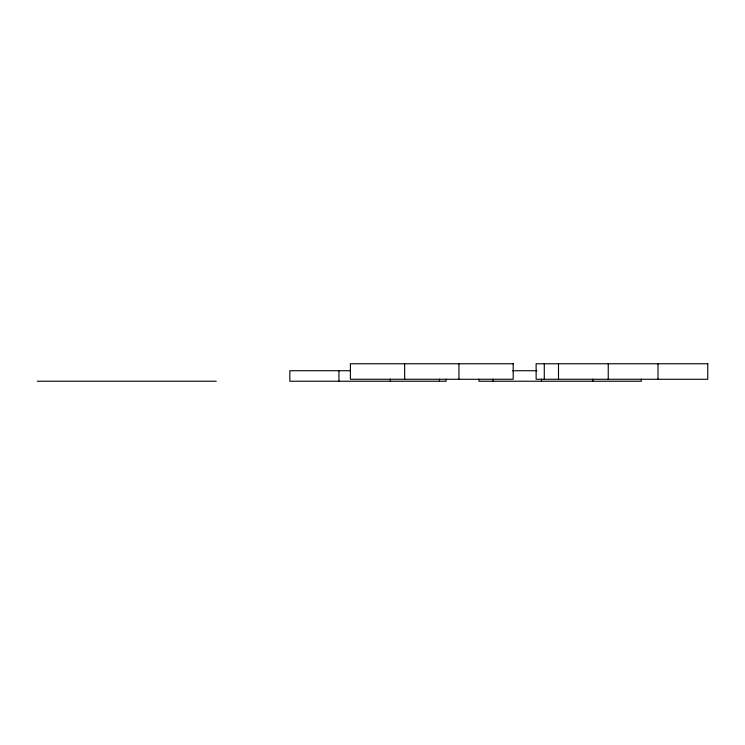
<?xml version="1.0" encoding="UTF-8"?>
<svg xmlns="http://www.w3.org/2000/svg" width="745" height="745" viewBox="0 0 745 745"><rect width="100%" height="100%" fill="white"/><g stroke="black" fill="none" stroke-linecap="round" stroke-linejoin="round"><path stroke-width="1.12" d="M350.374 370.731L289.824 370.731L289.824 381.235L446.097 381.235L446.097 379.14M512.588 370.731L536.875 370.731M37.25 381.235L216.264 381.235M657.993 363.765L657.993 379.27M641.315 379.14L641.315 381.235L478.933 381.235L478.933 379.14M608.246 363.765L608.246 379.27M592.88 379.14L592.88 381.235M558.489 363.765L558.489 379.27M544.278 363.765L544.278 379.27M541.485 379.14L541.485 381.235M493.05 379.14L493.05 381.235M458.939 363.765L458.939 379.27M439.476 379.14L439.476 381.235M404.665 363.765L404.665 379.27M390.352 379.14L390.352 381.235M338.956 370.731L338.956 381.235M513.203 363.765L350.401 363.765L350.401 379.27L513.203 379.27L513.203 363.765M707.75 363.765L536.13 363.765L536.13 379.27L707.75 379.27L707.75 363.765"/></g></svg>
